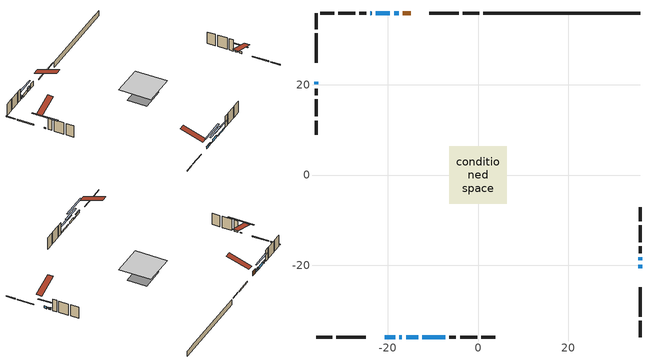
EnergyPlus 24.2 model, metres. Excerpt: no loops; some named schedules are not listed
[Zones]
conditioned space
 floor adiabatic (AdiabaticFloorConstruction): -6.39,-6.39 -6.39,6.39 6.39,6.39 6.39,-6.39 z3.08
 floor foundation (Slab1 construction): -4.8,-3.89 -4.8,3.89 4.8,3.89 4.8,-3.89 z-1.68
 wall outside (RimJoist1 construction): 0.27,35.95 -3.33,35.95 / -35.95,-35.95 -32.35,-35.95 / -35.95,35.95 -35.95,32.35 / 35.95,-35.95 35.95,-32.35 z0.64:0.94
 wall outside (RimJoist2 construction): -4.26,35.95 -10.77,35.95 / -31.42,-35.95 -24.9,-35.95 / -35.95,31.42 -35.95,24.9 / 35.95,-31.42 35.95,-24.9 z0.64:0.94
 wall outside (AdiabaticWallConstruction 1): -14.95,35.95 -16.7,35.95 z0.64:2.67
 wall outside (AdiabaticWallConstruction): 35.95,-20.73 35.95,-19.86 z0.64:1.54; 35.95,-18.94 35.95,-18.27 z0.64:1.34; -17.62,35.95 -18.62,35.95 z0.64:1.68; -20.72,-35.95 -18.41,-35.95 z0.64:1.45; -17.49,-35.95 -16.86,-35.95 / -35.95,20.73 -35.95,20.11 z0.64:0.97; -19.55,35.95 -22.7,35.95 z0.64:1.74; -23.63,35.95 -23.89,35.95 z0.64:1.61; -15.94,-35.95 -13.26,-35.95 z0.64:1.58; -12.33,-35.95 -7.3,-35.95 z0.64:1.15
 wall outside (Wall1 construction): -24.81,35.95 -26.3,35.95 / -6.37,-35.95 -4.89,-35.95 / -35.95,19.18 -35.95,17.7 / 35.95,-17.34 35.95,-15.86 z0.64:5.52
 wall outside (Wall2 construction): -27.23,35.95 -30.98,35.95 / -3.96,-35.95 -0.21,-35.95 / -35.95,16.77 -35.95,13.01 / 35.95,-14.93 35.95,-11.17 z0.64:5.52
 wall outside (Wall3 construction): -31.91,35.95 -35.02,35.95 / 0.72,-35.95 3.83,-35.95 / -35.95,12.08 -35.95,8.98 / 35.95,-10.25 35.95,-7.14 z0.64:5.52
 wall foundation (FoundationWall1 construction): 1.2,35.95,-1.68 1.2,35.95,0.64 32.47,35.95,0.64 32.47,35.95,0.53 35.95,35.95,0.53 35.95,35.95,-1.68
 window (WindowConstruction): 35.95,-20.72 35.95,-19.86 z0.64:1.54
 window (WindowConstruction 5): 35.95,-18.93 35.95,-18.27 z0.64:1.33
 window (WindowConstruction 6): -17.62,35.95 -18.62,35.95 z0.64:1.68
 window (WindowConstruction 7): -20.72,-35.95 -18.41,-35.95 z0.64:1.45
 window (WindowConstruction 8): -17.48,-35.95 -16.87,-35.95 z0.64:0.96
 window (WindowConstruction 9): -35.95,20.72 -35.95,20.11 z0.64:0.96
 window (WindowConstruction 1): -19.55,35.95 -22.7,35.95 z0.64:1.74
 window (WindowConstruction 2): -23.63,35.95 -23.89,35.95 z0.64:1.61
 window (WindowConstruction 3): -15.94,-35.95 -13.26,-35.95 z0.64:1.58
 window (WindowConstruction 4): -12.33,-35.95 -7.3,-35.95 z0.64:1.15
 door (Door): -14.95,35.95 -16.7,35.95 z0.64:2.67
 ceiling adiabatic (AdiabaticFloorConstruction): 6.39,-6.39 6.39,6.39 -6.39,6.39 -6.39,-6.39 z3.08
 roof outside (Roof1 construction): -14.02,35.95,5.52 -14.02,27.14,8.45 -11.7,27.14,8.45 -11.7,35.95,5.52; -21.65,-35.95,5.52 -21.65,-27.14,8.45 -23.97,-27.14,8.45 -23.97,-35.95,5.52; -35.95,21.65,5.52 -27.14,21.65,8.45 -27.14,23.97,8.45 -35.95,23.97,5.52; 35.95,-21.65,5.52 27.14,-21.65,8.45 27.14,-23.97,8.45 35.95,-23.97,5.52
shading: 35.95,-17.45 35.95,-23.13 36.36,-23.13 36.36,-17.45 z3.95; 35.95,-18.07 35.95,-19.14 36.36,-19.14 36.36,-18.07 z1.54; -18.82,35.95 -17.42,35.95 -17.42,36.36 -18.82,36.36 z1.88; -18.21,-35.95 -20.92,-35.95 -20.92,-36.36 -18.21,-36.36 z1.65; -12.02,-35.95 -22.33,-35.95 -22.33,-36.36 -12.02,-36.36 z5.81; -35.95,15.26 -35.95,25.57 -36.36,25.57 -36.36,15.26 z5.81; -25.11,35.95 -17.14,35.95 -17.14,36.36 -25.11,36.36 z4.15; -24.09,35.95 -23.43,35.95 -23.43,36.36 -24.09,36.36 z1.81; -10.85,-35.95 -18.35,-35.95 -18.35,-36.36 -10.85,-36.36 z3.99; -4.89,-35.95 -14.74,-35.95 -14.74,-36.36 -4.89,-36.36 z3.56
[Building]
Building 1: Terrain=Suburbs
[Site:Location]
Saskatoon Intl AP_SK: Latitude {deg}=52.17; Longitude {deg}=-106.7; Time Zone {hr}=-6; Elevation {m}=504; Keep Site Location Information=Yes
[Site:GroundTemperature:Shallow]
-3.29371, -5.9198, -6.13011, -4.88389, 0.118965, 5.09852, 9.41553, 12.1502, 12.3826, 10.1583, 5.95142, 1.12462
[Site:WaterMainsTemperature]
Calculation Method=Schedule; Temperature Schedule=mains temperature schedule
[Material] Roughness=Rough; Thermal Absorptance=0.9
Name | Thickness {m} | Conductivity {W/m-K} | Density {kg/m3} | Specific Heat {J/kg-K} | Solar Absorptance | Visible Absorptance
asphalt or fiberglass shingles | 0.00635 | 0.162714 | 1121.4 | 1465.45 | 0.84 | 0.84
concrete 4.0 in. | 0.1016 | 1.803125 | 2242.8 | 837.4 | 0.7 | 0.7
concrete 8.0 in. | 0.2032 | 1.803125 | 2242.8 | 837.4 | 0.7 | 0.7
door material | 0.04445 | 0.0451087 | 512.64 | 1214.23 | 0.7 | 0.7
exterior vertical ins | 0.0722076 | 0.029427 | 32.04 | 1214.23 | 0.7 | 0.7
floor covering | 0.0127 | 0.0433444 | 54.468 | 1339.84 | 0.6 | 0.6
floor rigid ins; wall rigid ins 1 | 0.512978 | 0.029427 | 32.04 | 1214.23 | 0.7 | 0.7
floor stud and cavity | 0.1397 | 1.75129 | 37.0049 | 1207.88 | 0.7 | 0.7
furniture material conditioned space 1 | 0.1524 | 0.115458 | 640.8 | 1214.23 | 0.6 | 0.6
gypsum board | 0.0127 | 0.160291 | 801 | 837.4 | 0.6 | 0.6
gypsum board 1 | 0.0127 | 0.160291 | 801 | 837.4 | 0.7 | 0.7
osb sheathing 0.5 in. | 0.0127 | 0.115458 | 512.64 | 1214.23 | 0.7 | 0.7
osb sheathing 0.75 in. | 0.01905 | 0.115458 | 512.64 | 1214.23 | 0.7 | 0.7
osb sheathing 2.0 in. | 0.0508 | 0.115458 | 512.64 | 1214.23 | 0.7 | 0.7
rim joist rigid ins | 0.051816 | 0.029427 | 32.04 | 1214.23 | 0.7 | 0.7
rim joist stud and cavity | 0.0508 | 0.0452492 | 125.044 | 1163.47 | 0.6 | 0.6
rim joist stud and cavity 1 | 0.0508 | 0.0385912 | 125.044 | 1163.47 | 0.6 | 0.6
roof rigid ins; wall rigid ins | 0.103632 | 0.029427 | 32.04 | 1214.23 | 0.7 | 0.7
roof stud and cavity | 0.2032 | 0.0701186 | 78.34581 | 1123.46 | 0.7 | 0.7
slab rigid ins | 0.0378081 | 0.029427 | 32.04 | 1214.23 | 0.7 | 0.7
wall stud and cavity | 0.1397 | 0.0880559 | 139.0536 | 1170.24 | 0.7 | 0.7
wall stud and cavity 1 | 0.1397 | 0.079737 | 139.0536 | 1170.24 | 0.7 | 0.7
wall stud and cavity 2 | 0.1397 | 0.0817921 | 139.0536 | 1170.24 | 0.7 | 0.7
wall stud and cavity 3 | 0.0889 | 0.380278 | 52.3479 | 1209.89 | 0.7 | 0.7
wall stud and cavity 4 | 0.0889 | 0.391764 | 83.0341 | 1211.67 | 0.7 | 0.7
wood siding | 0.0254 | 0.102417 | 544.68 | 1172.36 | 0.4 | 0.4
wood siding 1; wood siding 2; wood siding 3 | 0.0254 | 0.102417 | 544.68 | 1172.36 | 0.7 | 0.7
[WindowMaterial:SimpleGlazingSystem]
Name | U-Factor {W/m2-K} | Solar Heat Gain Coefficient
WindowMaterial | 2.95483 | 0.63
WindowMaterial 1 | 2.93212 | 0.65
WindowMaterial 2 | 3.09848 | 0.49
WindowMaterial 3 | 2.95029 | 0.64
WindowMaterial 4 | 2.97981 | 0.61
WindowMaterial 5 | 2.986628 | 0.6
WindowMaterial 6 | 2.938365 | 0.65
WindowMaterial 7 | 2.96789 | 0.62
WindowMaterial 8 | 3.26144 | 0.43
[Construction]
AdiabaticFloorConstruction: floor stud and cavity, floor rigid ins, osb sheathing 0.75 in., floor covering
AdiabaticWallConstruction: wood siding 2, wall rigid ins 1, wall stud and cavity 3, gypsum board
AdiabaticWallConstruction 1: wood siding 3, wall rigid ins 1, wall stud and cavity 3, gypsum board
Door: door material
FoundationWall1 construction: concrete 8.0 in., gypsum board 1
furniture construction conditioned space 1: furniture material conditioned space 1
PartitionWallConstruction: gypsum board, wall stud and cavity 4, gypsum board
RimJoist1 construction: wood siding 1, osb sheathing 2.0 in., rim joist stud and cavity
RimJoist2 construction: wood siding 1, rim joist rigid ins, osb sheathing 2.0 in., rim joist stud and cavity 1
Roof1 construction: asphalt or fiberglass shingles, roof rigid ins, osb sheathing 0.75 in., roof stud and cavity, gypsum board
Slab1 construction: slab rigid ins, concrete 4.0 in.
Wall1 construction: wood siding, wall rigid ins, osb sheathing 0.5 in., wall stud and cavity, gypsum board
Wall2 construction: wood siding, wall rigid ins, osb sheathing 0.5 in., wall stud and cavity 1, gypsum board
Wall3 construction: wood siding, wall rigid ins, osb sheathing 0.5 in., wall stud and cavity 2, gypsum board
WindowConstruction: WindowMaterial
WindowConstruction 1: WindowMaterial 1
WindowConstruction 2: WindowMaterial 2
WindowConstruction 3: WindowMaterial 3
WindowConstruction 4: WindowMaterial 4
WindowConstruction 5: WindowMaterial 5
WindowConstruction 6: WindowMaterial 6
WindowConstruction 7: WindowMaterial 7
WindowConstruction 8; WindowConstruction 9: WindowMaterial 8
[Zone]
conditioned space: Multiplier=1; Volume {m3}=595.3; Part of Total Floor Area=Yes
[Space]
conditioned space 1: Zone=conditioned space; Volume {m3}=595.3
[SurfaceProperty:ExposedFoundationPerimeter]
Slab1: Exposed Perimeter Calculation Method=TotalExposedPerimeter; Total Exposed Perimeter {m}=34.748
[InternalMass] Zone or ZoneList=conditioned space; Space or SpaceList=conditioned space 1
Name | Construction | Surface Area {m2}
furniture mass conditioned space 1 | furniture construction conditioned space 1 | 95.252
partition wall mass | PartitionWallConstruction | 238.13
[Lights]
interior lighting: Zone or ZoneList or Space or SpaceList=conditioned space 1; Schedule=interior lighting schedule; Design Level Calculation Method=LightingLevel; Lighting Level {W}=343.2; Return Air Fraction=0; Fraction Radiant=0.6; Fraction Visible=0.2; Fraction Replaceable=1
[People]
occupants: Zone or ZoneList or Space or SpaceList=conditioned space 1; Number of People Schedule=occupants schedule; Number of People Calculation Method=People; Number of People=3; Fraction Radiant=0.314171; Sensible Heat Fraction=0.56303; Activity Level Schedule=occupants activity schedule; Carbon Dioxide Generation Rate {m3/s-W}=0; Enable ASHRAE 55 Comfort Warnings=No; Mean Radiant Temperature Calculation Type=EnclosureAveraged
[ElectricEquipment] Zone or ZoneList or Space or SpaceList=conditioned space 1; Design Level Calculation Method=EquipmentLevel
Name | Schedule | Design Level {W} | Fraction Latent | Fraction Radiant | Fraction Lost
clothes dryer | clothes dryer schedule | 140.772 | 0.015 | 0.081 | 0.85
clothes washer | clothes washer schedule | 32.1985 | 0.03 | 0.162 | 0.7
cooking range | cooking range schedule | 215.147 | 0.08 | 0.432 | 0.2
dishwasher | dishwasher schedule | 66.8632 | 0.3 | 0.18 | 0.4
fridge | fridge schedule | 72.9452 | 0 | 0.6 | 0
mech vent house fan | mech vent house fan schedule | 125 | 0 | 0 | 0.5
mech vent house fan cfis | mech vent house fan cfis schedule | 0 | 0 | 0 | 0
misc plug loads | misc plug loads schedule | 494.7 | 0.045 | 0.513 | 0.1
whole house fan | Always On Discrete | 0 | 0 | 0 | 1
[OtherEquipment] Zone or ZoneList or Space or SpaceList=conditioned space 1; Design Level Calculation Method=EquipmentLevel
Name | Fuel Type | Schedule | Design Level {W} | Fraction Latent | Fraction Radiant | Fraction Lost
clothes dryer 1 | Electricity | clothes dryer schedule | 0 | 0.015 | 0.081 | 0.85
cooking range 1 | Electricity | cooking range schedule | 0 | 0.08 | 0.432 | 0.2
general water use latent | None | general water use schedule | 62.594 | 1 | 0 | 0
general water use sensible | None | general water use schedule | -61.6891 | 0 | 0.6 | 0
mech vent house fan latent load | None | Always On Discrete | 0 | 1 | 0 | 0
mech vent house fan sensible load | None | Always On Discrete | 0 | 0 | 0 | 0
water heater energy adjustment1 | NaturalGas | Always On Discrete | 0.01 | 0 | 0 | 1
[ZoneInfiltration:DesignFlowRate] Zone or ZoneList or Space or SpaceList=conditioned space 1; Schedule=Always On Discrete; Design Flow Rate Calculation Method=Flow/Zone; Design Flow Rate {m3/s}=0
infil flow; natural vent flow; whole house fan flow
[AvailabilityManager:Scheduled]
furnace airloop Availability Manager: Schedule=Always On Discrete
[Foundation:Kiva]
Foundation Kiva 1: Initial Indoor Air Temperature {C}=21; Wall Height Above Grade {m}=0.639989; Wall Depth Below Slab {m}=0.2032; Custom Block Material Name 1=exterior vertical ins; Custom Block Depth 1 {m}=2.31999; Custom Block X Position 1 {m}=0.2159; Custom Block Z Position 1 {m}=0
[Foundation:Kiva:Settings]
Soil Conductivity {W/m-K}=0.849921; Soil Density {kg/m3}=1842.3; Soil Specific Heat {J/kg-K}=418.7; Ground Solar Absorptivity=0.9; Ground Thermal Absorptivity=0.9; Ground Surface Roughness {m}=0.03; Far-Field Width {m}=40; Deep-Ground Boundary Condition=ZeroFlux; Deep-Ground Depth {m}=40; Minimum Cell Dimension {m}=0.2; Maximum Cell Growth Coefficient=3; Simulation Timestep=Timestep
[Exterior:Lights]
exterior lighting: Schedule=exterior lighting schedule; Design Level {W}=75.6
[EnergyManagementSystem:GlobalVariable]
furnace_airloop_Fan_RTF
infil_program_Qfan
infil_program_Qinf
natural_vent_program_Qnv
natural_vent_program_Qwhf
[EnergyManagementSystem:Sensor]
Name | Output:Variable or Output:Meter Index Key | Output:Variable or Output:Meter
airflow_gain | infil flow | Infiltration Sensible Heat Gain Energy
airflow_gain_1 | natural vent flow | Infiltration Sensible Heat Gain Energy
airflow_gain_2 | whole house fan flow | Infiltration Sensible Heat Gain Energy
airflow_loss | infil flow | Infiltration Sensible Heat Loss Energy
airflow_loss_1 | natural vent flow | Infiltration Sensible Heat Loss Energy
airflow_loss_2 | whole house fan flow | Infiltration Sensible Heat Loss Energy
clg_load_cond |  | Cooling:EnergyTransfer:Zone:CONDITIONED SPACE
clg_sp_s; clg_sp_s_1 | cooling setpoint | Schedule Value
clothes_dryer_exhaust_0_sch_s | clothes dryer exhaust 0 schedule | Schedule Value
cool_season | cooling season schedule | Schedule Value
htg_load_cond |  | Heating:EnergyTransfer:Zone:CONDITIONED SPACE
htg_sp_s; htg_sp_s_1 | heating setpoint | Schedule Value
ig_ee_conv | clothes dryer | Electric Equipment Convective Heating Energy
ig_ee_conv_2 | cooking range | Electric Equipment Convective Heating Energy
ig_ee_conv_4 | fridge | Electric Equipment Convective Heating Energy
ig_ee_conv_5 | misc plug loads | Electric Equipment Convective Heating Energy
ig_ee_conv_6 | whole house fan | Electric Equipment Convective Heating Energy
ig_ee_rad | clothes dryer | Electric Equipment Radiant Heating Energy
ig_ee_rad_2 | cooking range | Electric Equipment Radiant Heating Energy
ig_ee_rad_4 | fridge | Electric Equipment Radiant Heating Energy
ig_ee_rad_5 | misc plug loads | Electric Equipment Radiant Heating Energy
ig_ee_rad_6 | whole house fan | Electric Equipment Radiant Heating Energy
ig_lgt_conv | interior lighting | Lights Convective Heating Energy
ig_lgt_rad | interior lighting | Lights Radiant Heating Energy
ig_lgt_vis | interior lighting | Lights Visible Radiation Heating Energy
ig_oe_conv | clothes dryer 1 | Other Equipment Convective Heating Energy
ig_oe_conv_1 | cooking range 1 | Other Equipment Convective Heating Energy
ig_oe_conv_2 | general water use latent | Other Equipment Convective Heating Energy
ig_oe_conv_3 | general water use sensible | Other Equipment Convective Heating Energy
ig_oe_conv_4 | water heater energy adjustment1 | Other Equipment Convective Heating Energy
ig_oe_rad | clothes dryer 1 | Other Equipment Radiant Heating Energy
ig_oe_rad_1 | cooking range 1 | Other Equipment Radiant Heating Energy
ig_oe_rad_2 | general water use latent | Other Equipment Radiant Heating Energy
ig_oe_rad_3 | general water use sensible | Other Equipment Radiant Heating Energy
ig_oe_rad_4 | water heater energy adjustment1 | Other Equipment Radiant Heating Energy
ig_ppl_conv | occupants | People Convective Heating Energy
ig_ppl_rad | occupants | People Radiant Heating Energy
im_conv | furniture mass conditioned space 1 | Surface Inside Face Convection Heat Gain Energy
im_conv_1 | partition wall mass | Surface Inside Face Convection Heat Gain Energy
im_ig | furniture mass conditioned space 1 | Surface Inside Face Internal Gains Radiation Heat Gain Energy
im_ig_1 | partition wall mass | Surface Inside Face Internal Gains Radiation Heat Gain Energy
im_lgt | furniture mass conditioned space 1 | Surface Inside Face Lights Radiation Heat Gain Energy
im_lgt_1 | partition wall mass | Surface Inside Face Lights Radiation Heat Gain Energy
im_sol | furniture mass conditioned space 1 | Surface Inside Face Solar Radiation Heat Gain Energy
im_sol_1 | partition wall mass | Surface Inside Face Solar Radiation Heat Gain Energy
im_surf | furniture mass conditioned space 1 | Surface Inside Face Net Surface Thermal Radiation Heat Gain Energy
im_surf_1 | partition wall mass | Surface Inside Face Net Surface Thermal Radiation Heat Gain Energy
mv_conv | mech vent house fan | Electric Equipment Convective Heating Energy
mv_conv_1 | mech vent house fan cfis | Electric Equipment Convective Heating Energy
mv_conv_2 | mech vent house fan latent load | Other Equipment Convective Heating Energy
mv_conv_3 | mech vent house fan sensible load | Other Equipment Convective Heating Energy
mv_rad | mech vent house fan | Electric Equipment Radiant Heating Energy
mv_rad_1 | mech vent house fan cfis | Electric Equipment Radiant Heating Energy
mv_rad_2 | mech vent house fan latent load | Other Equipment Radiant Heating Energy
mv_rad_3 | mech vent house fan sensible load | Other Equipment Radiant Heating Energy
natural_vent_s | natural vent schedule | Schedule Value
out_pb_s |  | Site Outdoor Air Barometric Pressure
out_wt_s |  | Site Outdoor Air Humidity Ratio
site_vw_s |  | Site Wind Speed
ss_back_out | Window1 | Surface Window Shortwave from Zone Back Out Window Heat Transfer Rate
ss_back_out_1 | Window12 | Surface Window Shortwave from Zone Back Out Window Heat Transfer Rate
ss_back_out_2 | Window13 | Surface Window Shortwave from Zone Back Out Window Heat Transfer Rate
ss_back_out_3 | Window14 | Surface Window Shortwave from Zone Back Out Window Heat Transfer Rate
ss_back_out_4 | Window17 | Surface Window Shortwave from Zone Back Out Window Heat Transfer Rate
ss_back_out_5 | Window19 | Surface Window Shortwave from Zone Back Out Window Heat Transfer Rate
ss_back_out_6 | Window2 | Surface Window Shortwave from Zone Back Out Window Heat Transfer Rate
ss_back_out_7 | Window5 | Surface Window Shortwave from Zone Back Out Window Heat Transfer Rate
ss_back_out_8 | Window6 | Surface Window Shortwave from Zone Back Out Window Heat Transfer Rate
ss_back_out_9 | Window9 | Surface Window Shortwave from Zone Back Out Window Heat Transfer Rate
ss_conv | Door1 | Surface Inside Face Convection Heat Gain Energy
ss_conv_1 | Window1 | Surface Inside Face Convection Heat Gain Energy
ss_conv_10 | Window9 | Surface Inside Face Convection Heat Gain Energy
ss_conv_2 | Window12 | Surface Inside Face Convection Heat Gain Energy
ss_conv_3 | Window13 | Surface Inside Face Convection Heat Gain Energy
ss_conv_4 | Window14 | Surface Inside Face Convection Heat Gain Energy
ss_conv_5 | Window17 | Surface Inside Face Convection Heat Gain Energy
ss_conv_6 | Window19 | Surface Inside Face Convection Heat Gain Energy
ss_conv_7 | Window2 | Surface Inside Face Convection Heat Gain Energy
ss_conv_8 | Window5 | Surface Inside Face Convection Heat Gain Energy
ss_conv_9 | Window6 | Surface Inside Face Convection Heat Gain Energy
ss_ig | Door1 | Surface Inside Face Internal Gains Radiation Heat Gain Energy
ss_ig_1 | Window1 | Surface Inside Face Internal Gains Radiation Heat Gain Energy
ss_ig_10 | Window9 | Surface Inside Face Internal Gains Radiation Heat Gain Energy
ss_ig_2 | Window12 | Surface Inside Face Internal Gains Radiation Heat Gain Energy
ss_ig_3 | Window13 | Surface Inside Face Internal Gains Radiation Heat Gain Energy
ss_ig_4 | Window14 | Surface Inside Face Internal Gains Radiation Heat Gain Energy
ss_ig_5 | Window17 | Surface Inside Face Internal Gains Radiation Heat Gain Energy
ss_ig_6 | Window19 | Surface Inside Face Internal Gains Radiation Heat Gain Energy
ss_ig_7 | Window2 | Surface Inside Face Internal Gains Radiation Heat Gain Energy
ss_ig_8 | Window5 | Surface Inside Face Internal Gains Radiation Heat Gain Energy
ss_ig_9 | Window6 | Surface Inside Face Internal Gains Radiation Heat Gain Energy
ss_lgt | Door1 | Surface Inside Face Lights Radiation Heat Gain Energy
ss_sol | Door1 | Surface Inside Face Solar Radiation Heat Gain Energy
ss_surf | Door1 | Surface Inside Face Net Surface Thermal Radiation Heat Gain Energy
ss_surf_1 | Window1 | Surface Inside Face Net Surface Thermal Radiation Heat Gain Energy
ss_surf_10 | Window9 | Surface Inside Face Net Surface Thermal Radiation Heat Gain Energy
ss_surf_2 | Window12 | Surface Inside Face Net Surface Thermal Radiation Heat Gain Energy
ss_surf_3 | Window13 | Surface Inside Face Net Surface Thermal Radiation Heat Gain Energy
ss_surf_4 | Window14 | Surface Inside Face Net Surface Thermal Radiation Heat Gain Energy
ss_surf_5 | Window17 | Surface Inside Face Net Surface Thermal Radiation Heat Gain Energy
ss_surf_6 | Window19 | Surface Inside Face Net Surface Thermal Radiation Heat Gain Energy
ss_surf_7 | Window2 | Surface Inside Face Net Surface Thermal Radiation Heat Gain Energy
ss_surf_8 | Window5 | Surface Inside Face Net Surface Thermal Radiation Heat Gain Energy
ss_surf_9 | Window6 | Surface Inside Face Net Surface Thermal Radiation Heat Gain Energy
ss_trans_in | Window1 | Surface Window Transmitted Solar Radiation Rate
ss_trans_in_1 | Window12 | Surface Window Transmitted Solar Radiation Rate
ss_trans_in_2 | Window13 | Surface Window Transmitted Solar Radiation Rate
ss_trans_in_3 | Window14 | Surface Window Transmitted Solar Radiation Rate
ss_trans_in_4 | Window17 | Surface Window Transmitted Solar Radiation Rate
ss_trans_in_5 | Window19 | Surface Window Transmitted Solar Radiation Rate
ss_trans_in_6 | Window2 | Surface Window Transmitted Solar Radiation Rate
ss_trans_in_7 | Window5 | Surface Window Transmitted Solar Radiation Rate
ss_trans_in_8 | Window6 | Surface Window Transmitted Solar Radiation Rate
ss_trans_in_9 | Window9 | Surface Window Transmitted Solar Radiation Rate
ss_trans_out | Window1 | Surface Inside Face Initial Transmitted Diffuse Transmitted Out Window Solar Radiation Rate
ss_trans_out_1 | Window12 | Surface Inside Face Initial Transmitted Diffuse Transmitted Out Window Solar Radiation Rate
ss_trans_out_2 | Window13 | Surface Inside Face Initial Transmitted Diffuse Transmitted Out Window Solar Radiation Rate
ss_trans_out_3 | Window14 | Surface Inside Face Initial Transmitted Diffuse Transmitted Out Window Solar Radiation Rate
ss_trans_out_4 | Window17 | Surface Inside Face Initial Transmitted Diffuse Transmitted Out Window Solar Radiation Rate
ss_trans_out_5 | Window19 | Surface Inside Face Initial Transmitted Diffuse Transmitted Out Window Solar Radiation Rate
ss_trans_out_6 | Window2 | Surface Inside Face Initial Transmitted Diffuse Transmitted Out Window Solar Radiation Rate
ss_trans_out_7 | Window5 | Surface Inside Face Initial Transmitted Diffuse Transmitted Out Window Solar Radiation Rate
ss_trans_out_8 | Window6 | Surface Inside Face Initial Transmitted Diffuse Transmitted Out Window Solar Radiation Rate
ss_trans_out_9 | Window9 | Surface Inside Face Initial Transmitted Diffuse Transmitted Out Window Solar Radiation Rate
s_conv | FoundationWall1 | Surface Inside Face Convection Heat Gain Energy
s_conv_1 | inferred conditioned ceiling | Surface Inside Face Convection Heat Gain Energy
s_conv_10 | RimJoist2:90 | Surface Inside Face Convection Heat Gain Energy
s_conv_11 | Roof1:0 | Surface Inside Face Convection Heat Gain Energy
s_conv_12 | Roof1:180 | Surface Inside Face Convection Heat Gain Energy
s_conv_13 | Roof1:270 | Surface Inside Face Convection Heat Gain Energy
s_conv_14 | Roof1:90 | Surface Inside Face Convection Heat Gain Energy
s_conv_15 | Slab1 | Surface Inside Face Convection Heat Gain Energy
s_conv_16 | Wall1:0 | Surface Inside Face Convection Heat Gain Energy
s_conv_17 | Wall1:180 | Surface Inside Face Convection Heat Gain Energy
s_conv_18 | Wall1:270 | Surface Inside Face Convection Heat Gain Energy
s_conv_19 | Wall1:90 | Surface Inside Face Convection Heat Gain Energy
s_conv_2 | inferred conditioned floor | Surface Inside Face Convection Heat Gain Energy
s_conv_20 | Wall2:0 | Surface Inside Face Convection Heat Gain Energy
s_conv_21 | Wall2:180 | Surface Inside Face Convection Heat Gain Energy
s_conv_22 | Wall2:270 | Surface Inside Face Convection Heat Gain Energy
s_conv_23 | Wall2:90 | Surface Inside Face Convection Heat Gain Energy
s_conv_24 | Wall3:0 | Surface Inside Face Convection Heat Gain Energy
s_conv_25 | Wall3:180 | Surface Inside Face Convection Heat Gain Energy
s_conv_26 | Wall3:270 | Surface Inside Face Convection Heat Gain Energy
s_conv_27 | Wall3:90 | Surface Inside Face Convection Heat Gain Energy
s_conv_3 | RimJoist1:0 | Surface Inside Face Convection Heat Gain Energy
s_conv_4 | RimJoist1:180 | Surface Inside Face Convection Heat Gain Energy
s_conv_5 | RimJoist1:270 | Surface Inside Face Convection Heat Gain Energy
s_conv_6 | RimJoist1:90 | Surface Inside Face Convection Heat Gain Energy
s_conv_7 | RimJoist2:0 | Surface Inside Face Convection Heat Gain Energy
s_conv_8 | RimJoist2:180 | Surface Inside Face Convection Heat Gain Energy
s_conv_9 | RimJoist2:270 | Surface Inside Face Convection Heat Gain Energy
s_ig | FoundationWall1 | Surface Inside Face Internal Gains Radiation Heat Gain Energy
s_ig_1 | inferred conditioned ceiling | Surface Inside Face Internal Gains Radiation Heat Gain Energy
s_ig_10 | RimJoist2:90 | Surface Inside Face Internal Gains Radiation Heat Gain Energy
s_ig_11 | Roof1:0 | Surface Inside Face Internal Gains Radiation Heat Gain Energy
s_ig_12 | Roof1:180 | Surface Inside Face Internal Gains Radiation Heat Gain Energy
s_ig_13 | Roof1:270 | Surface Inside Face Internal Gains Radiation Heat Gain Energy
s_ig_14 | Roof1:90 | Surface Inside Face Internal Gains Radiation Heat Gain Energy
s_ig_15 | Slab1 | Surface Inside Face Internal Gains Radiation Heat Gain Energy
s_ig_16 | Wall1:0 | Surface Inside Face Internal Gains Radiation Heat Gain Energy
s_ig_17 | Wall1:180 | Surface Inside Face Internal Gains Radiation Heat Gain Energy
s_ig_18 | Wall1:270 | Surface Inside Face Internal Gains Radiation Heat Gain Energy
s_ig_19 | Wall1:90 | Surface Inside Face Internal Gains Radiation Heat Gain Energy
s_ig_2 | inferred conditioned floor | Surface Inside Face Internal Gains Radiation Heat Gain Energy
s_ig_20 | Wall2:0 | Surface Inside Face Internal Gains Radiation Heat Gain Energy
s_ig_21 | Wall2:180 | Surface Inside Face Internal Gains Radiation Heat Gain Energy
